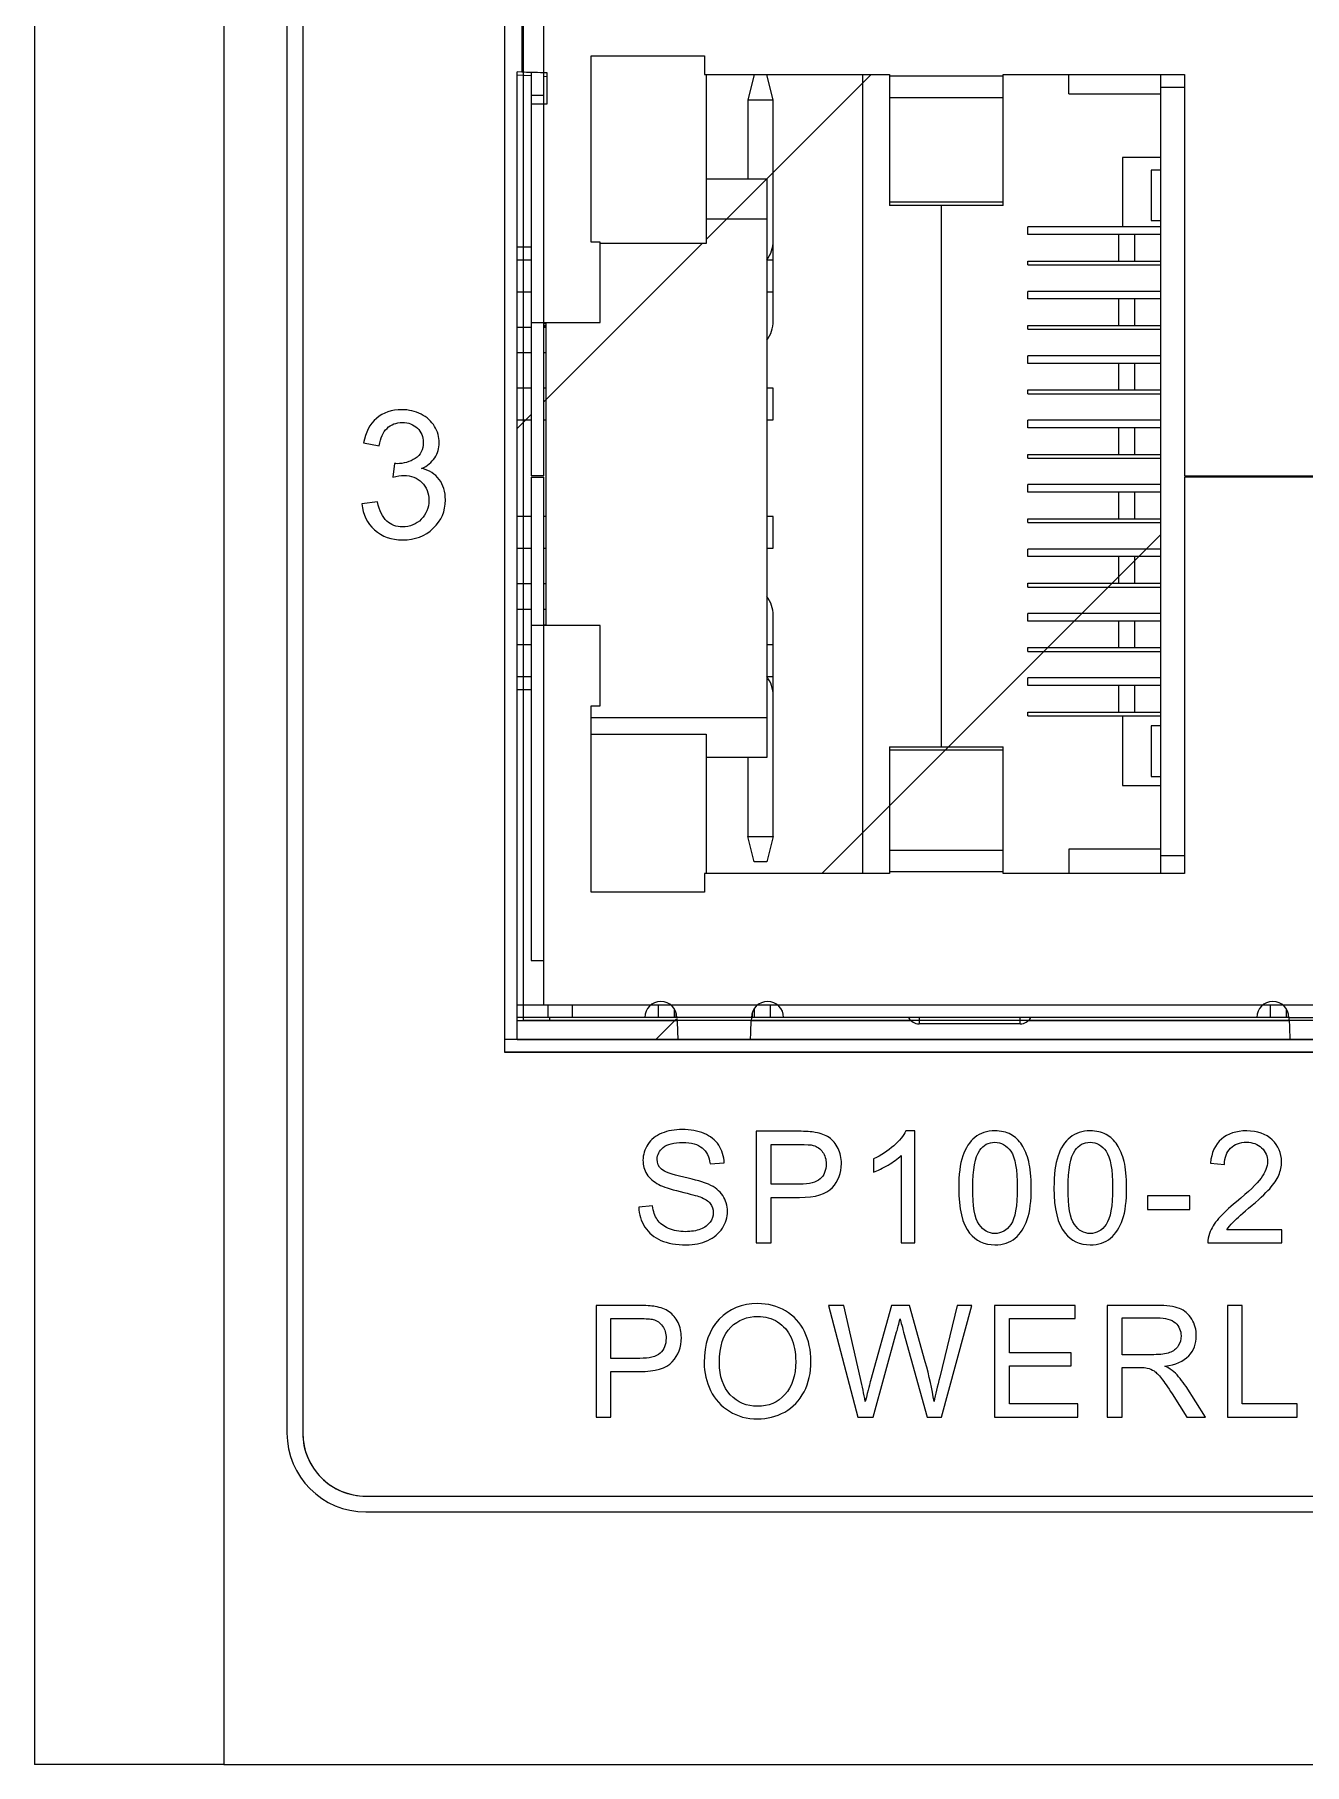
# Model space of a CAD drawing. Header units: millimetres. Extents: x 33157 to 59611, y -29750 to 1750.
# Drawn here: x 54278.26 to 54298.38, y -25.69 to 1.72 of the extents above; entities that cross this region are included whole.
import ezdxf

# ---------------------------------------------------------------- set-up
doc = ezdxf.new("R2010")
doc.units = ezdxf.units.MM
doc.layers.get('0').update_dxf_attribs({"lineweight": 18})

msp = doc.modelspace()

# ---------------------------------------------------------------- linework, layer by layer
at = {"linetype": 'Continuous'}
for p, q in [((54278.259, 109.314), (54278.259, -25.686)), ((54281.259, 109.314), (54281.259, -25.686)), ((54282.259, 104.064), (54282.259, -20.436)), ((54282.509, 104.064), (54282.509, -20.436)), ((54285.709, -14.403), (54285.709, 17.901)), ((54285.709, -14.203), (54285.709, 17.701)), ((54286.009, -13.903), (54286.009, 17.401)), ((54286.329, -5.271), (54286.329, 17.151)), ((54285.983, 2.31), (54285.983, 1.128)), ((54287.08, 1.384), (54288.876, 1.384)), ((54287.08, -1.569), (54287.08, 1.384)), ((54288.876, 1.384), (54288.876, 1.088)), ((54285.909, 1.132), (54285.983, 1.128)), ((54285.909, -14.203), (54285.909, 1.128)), ((54286.129, 1.124), (54286.129, -5.271)), ((54286.329, 1.12), (54286.379, 1.118)), ((54286.379, 1.118), (54286.379, 0.618)), ((54286.129, 1.063), (54285.909, 1.074)), ((54286.376, 1.05), (54286.329, 1.053)), ((54288.876, 1.088), (54291.806, 1.088)), ((54288.901, 1.088), (54288.901, -1.591)), ((54288.901, -1.526), (54291.516, 1.088)), ((54289.665, 1.083), (54289.565, 0.683)), ((54289.965, 0.683), (54289.865, 1.083)), ((54291.383, -11.571), (54291.383, 1.088)), ((54291.806, 1.088), (54291.806, -0.987)), ((54291.806, 1.065), (54293.607, 1.065)), ((54293.607, 1.088), (54296.482, 1.088)), ((54293.607, -0.987), (54293.607, 1.088)), ((54294.651, 0.783), (54294.651, 1.088)), ((54296.102, 1.088), (54296.102, -11.571)), ((54296.482, 0.883), (54296.102, 0.883)), ((54296.482, 1.088), (54296.482, -5.271)), ((54286.329, 0.752), (54286.129, 0.752)), ((54286.379, 0.618), (54286.129, 0.618)), ((54289.565, 0.683), (54289.965, 0.683)), ((54289.565, 0.683), (54289.565, -0.568)), ((54289.965, -1.549), (54289.965, 0.683)), ((54293.607, 0.718), (54291.806, 0.718)), ((54294.651, 0.783), (54296.102, 0.783)), ((54296.102, -0.228), (54295.501, -0.228)), ((54295.501, -0.228), (54295.501, -1.328)), ((54296.102, -0.428), (54295.952, -0.428)), ((54295.952, -0.428), (54295.952, -1.228)), ((54288.901, -0.568), (54289.862, -0.568)), ((54289.862, -0.568), (54289.862, -9.735)), ((54291.806, -0.933), (54293.607, -0.933)), ((54293.607, -0.987), (54291.806, -0.987)), ((54292.624, -0.987), (54292.624, -9.565)), ((54288.901, -1.198), (54289.862, -1.198)), ((54296.102, -1.328), (54294, -1.328)), ((54294, -1.448), (54294, -1.328)), ((54295.952, -1.228), (54296.102, -1.228)), ((54286.329, -4.098), (54288.837, -1.591)), ((54287.225, -1.569), (54287.08, -1.569)), ((54287.225, -2.84), (54287.225, -1.569)), ((54288.901, -1.591), (54287.225, -1.591)), ((54289.965, -1.854), (54289.965, -1.549)), ((54296.102, -1.448), (54294, -1.448)), ((54295.435, -1.448), (54295.435, -1.869)), ((54295.696, -1.869), (54295.696, -1.448)), ((54286.129, -1.649), (54285.909, -1.649)), ((54286.129, -1.854), (54285.909, -1.854)), ((54289.965, -1.854), (54289.862, -1.854)), ((54289.965, -2.354), (54289.965, -1.854)), ((54294, -1.869), (54296.102, -1.869)), ((54294, -1.929), (54294, -1.869)), ((54294, -1.929), (54296.102, -1.929)), ((54285.909, -2.354), (54286.129, -2.354)), ((54289.862, -2.354), (54289.965, -2.354)), ((54289.965, -2.82), (54289.965, -2.354)), ((54296.102, -2.349), (54294, -2.349)), ((54294, -2.469), (54294, -2.349)), ((54296.102, -2.469), (54294, -2.469)), ((54295.435, -2.469), (54295.435, -2.89)), ((54295.696, -2.89), (54295.696, -2.469)), ((54286.129, -2.92), (54285.909, -2.92)), ((54286.129, -2.84), (54287.225, -2.84)), ((54286.359, -2.86), (54286.329, -2.86)), ((54286.329, -2.885), (54286.359, -2.885)), ((54286.329, -2.897), (54286.359, -2.897)), ((54286.329, -2.91), (54286.359, -2.91)), ((54286.359, -2.92), (54286.329, -2.92)), ((54286.359, -2.84), (54286.359, -7.643)), ((54294, -2.89), (54296.102, -2.89)), ((54294, -2.95), (54294, -2.89)), ((54294, -2.95), (54296.102, -2.95)), ((54285.909, -3.32), (54286.129, -3.32)), ((54286.329, -3.32), (54286.359, -3.32)), ((54296.102, -3.37), (54294, -3.37)), ((54294, -3.49), (54294, -3.37)), ((54296.102, -3.49), (54294, -3.49)), ((54295.435, -3.49), (54295.435, -3.91)), ((54295.696, -3.91), (54295.696, -3.49)), ((54286.129, -3.885), (54285.909, -3.885)), ((54286.359, -3.885), (54286.329, -3.885)), ((54289.965, -3.885), (54289.862, -3.885)), ((54289.965, -4.386), (54289.965, -3.885)), ((54294, -3.91), (54296.102, -3.91)), ((54294, -3.97), (54294, -3.91)), ((54294, -3.97), (54296.102, -3.97)), ((54285.909, -4.519), (54286.129, -4.299)), ((54285.909, -4.386), (54286.129, -4.386)), ((54286.329, -4.386), (54286.359, -4.386)), ((54289.862, -4.386), (54289.965, -4.386)), ((54296.102, -4.391), (54294, -4.391)), ((54294, -4.511), (54294, -4.391)), ((54296.102, -4.511), (54294, -4.511)), ((54295.435, -4.511), (54295.435, -4.931)), ((54295.696, -4.931), (54295.696, -4.511)), ((54294, -4.931), (54296.102, -4.931)), ((54294, -4.991), (54294, -4.931)), ((54294, -4.991), (54296.102, -4.991)), ((54286.329, -5.271), (54286.129, -5.271)), ((54286.129, -5.291), (54286.329, -5.291)), ((54286.129, -5.291), (54286.129, -12.952)), ((54286.329, -13.653), (54286.329, -5.291)), ((54296.102, -5.411), (54294, -5.411)), ((54294, -5.532), (54294, -5.411)), ((54296.482, -5.271), (54301.086, -5.271)), ((54301.086, -5.291), (54296.482, -5.291)), ((54296.482, -5.291), (54296.482, -11.571)), ((54296.102, -5.532), (54294, -5.532)), ((54295.435, -5.532), (54295.435, -5.952)), ((54295.696, -5.952), (54295.696, -5.532)), ((54286.129, -5.917), (54285.909, -5.917)), ((54286.359, -5.917), (54286.329, -5.917)), ((54289.965, -5.917), (54289.862, -5.917)), ((54289.965, -6.417), (54289.965, -5.917)), ((54294, -5.952), (54296.102, -5.952)), ((54294, -6.012), (54294, -5.952)), ((54294, -6.012), (54296.102, -6.012)), ((54290.736, -11.571), (54296.102, -6.205)), ((54285.909, -6.417), (54286.129, -6.417)), ((54286.329, -6.417), (54286.359, -6.417)), ((54289.862, -6.417), (54289.965, -6.417)), ((54296.102, -6.432), (54294, -6.432)), ((54294, -6.552), (54294, -6.432)), ((54296.102, -6.552), (54294, -6.552)), ((54295.435, -6.552), (54295.435, -6.973)), ((54295.696, -6.973), (54295.696, -6.552)), ((54286.129, -6.983), (54285.909, -6.983)), ((54286.359, -6.983), (54286.329, -6.983)), ((54294, -6.973), (54296.102, -6.973)), ((54294, -7.033), (54294, -6.973)), ((54294, -7.033), (54296.102, -7.033)), ((54285.909, -7.383), (54286.129, -7.383)), ((54286.329, -7.383), (54286.359, -7.383)), ((54287.225, -7.643), (54286.129, -7.643)), ((54286.329, -7.631), (54286.359, -7.631)), ((54287.225, -8.914), (54287.225, -7.643)), ((54289.965, -7.948), (54289.965, -7.483)), ((54296.102, -7.453), (54294, -7.453)), ((54294, -7.573), (54294, -7.453)), ((54296.102, -7.573), (54294, -7.573)), ((54295.435, -7.573), (54295.435, -7.993)), ((54295.696, -7.993), (54295.696, -7.573)), ((54286.129, -7.948), (54285.909, -7.948)), ((54289.965, -7.948), (54289.862, -7.948)), ((54289.965, -8.449), (54289.965, -7.948)), ((54294, -7.993), (54296.102, -7.993)), ((54294, -8.054), (54294, -7.993)), ((54294, -8.054), (54296.102, -8.054)), ((54285.909, -8.449), (54286.129, -8.449)), ((54289.862, -8.449), (54289.965, -8.449)), ((54289.965, -8.754), (54289.965, -8.449)), ((54296.102, -8.474), (54294, -8.474)), ((54294, -8.594), (54294, -8.474)), ((54285.909, -8.654), (54286.129, -8.654)), ((54289.965, -10.986), (54289.965, -8.754)), ((54296.102, -8.594), (54294, -8.594)), ((54295.435, -8.594), (54295.435, -9.014)), ((54295.696, -9.014), (54295.696, -8.594)), ((54287.08, -8.914), (54287.225, -8.914)), ((54287.08, -11.866), (54287.08, -8.914)), ((54294, -9.014), (54296.102, -9.014)), ((54294, -9.074), (54294, -9.014)), ((54289.862, -9.104), (54287.08, -9.104)), ((54294, -9.074), (54296.102, -9.074)), ((54295.501, -9.074), (54295.501, -10.175)), ((54296.102, -9.234), (54295.952, -9.234)), ((54295.952, -9.234), (54295.952, -10.035)), ((54287.08, -9.362), (54288.901, -9.362)), ((54288.901, -9.362), (54288.901, -11.571)), ((54291.806, -9.565), (54293.607, -9.565)), ((54291.806, -9.565), (54291.806, -11.571)), ((54293.607, -11.571), (54293.607, -9.565)), ((54289.862, -9.735), (54288.901, -9.735)), ((54289.565, -9.735), (54289.565, -10.986)), ((54293.607, -9.618), (54291.806, -9.618)), ((54295.952, -10.035), (54296.102, -10.035)), ((54295.501, -10.175), (54296.102, -10.175)), ((54289.565, -10.986), (54289.965, -10.986)), ((54289.665, -11.386), (54289.565, -10.986)), ((54289.965, -10.986), (54289.865, -11.386)), ((54291.806, -11.201), (54293.607, -11.201)), ((54296.102, -11.186), (54294.651, -11.186)), ((54294.651, -11.186), (54294.651, -11.571)), ((54289.865, -11.386), (54289.665, -11.386)), ((54296.102, -11.286), (54296.482, -11.286)), ((54291.806, -11.571), (54288.876, -11.571)), ((54288.876, -11.571), (54288.876, -11.866)), ((54293.607, -11.547), (54291.806, -11.547)), ((54296.482, -11.571), (54293.607, -11.571)), ((54288.876, -11.866), (54287.08, -11.866)), ((54286.129, -12.952), (54286.329, -12.952)), ((54285.909, -13.653), (54288.027, -13.653)), ((54286.4, -13.853), (54286.4, -13.653)), ((54286.78, -13.653), (54286.78, -13.853)), ((54288.027, -13.653), (54288.338, -13.653)), ((54288.146, -13.853), (54288.146, -13.653)), ((54288.338, -13.653), (54289.72, -13.653)), ((54289.72, -13.653), (54290.031, -13.653)), ((54289.919, -13.653), (54289.919, -13.853)), ((54290.031, -13.653), (54297.727, -13.653)), ((54297.727, -13.653), (54298.038, -13.653)), ((54297.846, -13.853), (54297.846, -13.653)), ((54298.038, -13.653), (54299.42, -13.653)), ((54298.129, -13.853), (54285.909, -13.853)), ((54285.909, -13.903), (54288.442, -13.903)), ((54311.559, -13.903), (54286.009, -13.903)), ((54286.419, -13.853), (54286.419, -13.903)), ((54288.104, -14.203), (54288.427, -13.881)), ((54288.396, -13.718), (54288.396, -13.853)), ((54288.429, -13.853), (54288.429, -13.794)), ((54288.442, -13.896), (54289.617, -13.896)), ((54289.617, -13.903), (54292.152, -13.903)), ((54289.629, -13.794), (54289.629, -13.853)), ((54289.67, -13.853), (54289.67, -13.706)), ((54292.278, -13.853), (54292.278, -13.953)), ((54293.878, -13.953), (54292.278, -13.953)), ((54293.878, -13.953), (54293.878, -13.853)), ((54294.005, -13.903), (54298.142, -13.903)), ((54298.096, -13.718), (54298.096, -13.853)), ((54298.129, -13.853), (54298.129, -13.794)), ((54298.136, -13.853), (54298.129, -13.853)), ((54298.136, -13.853), (54307.829, -13.853)), ((54298.142, -13.896), (54299.317, -13.896)), ((54311.859, -14.203), (54285.709, -14.203)), ((54285.909, -14.203), (54311.859, -14.203)), ((54312.059, -14.403), (54285.709, -14.403)), ((54283.509, -21.436), (54315.009, -21.436)), ((54283.509, -21.686), (54315.009, -21.686)), ((54281.259, -25.686), (54278.259, -25.686)), ((54281.259, -25.686), (54317.259, -25.686))]:
    msp.add_line(p, q, dxfattribs=at)
msp.add_line((54282.509, 104.064), (54282.509, -20.436))
for centre, radius, start, end in [((54289.465, -1.549), 0.5, 322.8856, 360), ((54289.465, -2.82), 0.5, 322.8856, 360), ((54289.465, -7.483), 0.5, 0, 37.1144), ((54289.465, -8.754), 0.5, 0, 37.1144), ((54288.183, -13.853), 0.254, 0.0074, 180.0016), ((54289.876, -13.853), 0.254, 359.9986, 179.9926), ((54297.883, -13.853), 0.254, 0.0074, 180.0005), ((54271.667, -13.345), 17.958, 357.2512, 358.2425), ((54283.509, -20.436), 1.25, 180, 270), ((54283.509, -20.436), 1, 180, 270)]:
    msp.add_arc(centre, radius, start, end, dxfattribs=at)
for centre, major_axis, ratio, start_param, end_param in [((54288.433, -14.03), (0.005, 0.178), 0.04928, 5.576189, 5.814614), ((54289.626, -14.03), (-0.005, 0.178), 0.04928, 6.281922, 6.990182), ((54292.278, -13.747), (0, 0.206), 0.970143, 2.123563, 3.141593), ((54293.878, -13.747), (0, 0.206), 0.970143, 3.141593, 4.159435), ((54298.133, -14.03), (0.005, 0.178), 0.04928, 5.576189, 5.814614)]:
    msp.add_ellipse(centre, major_axis=major_axis, ratio=ratio, start_param=start_param, end_param=end_param, dxfattribs=at)
for points, knots in [([(54285.708, 17.901), (54285.708, 17.901), (54312.058, 17.901), (54312.058, 17.901), (54312.058, 17.901), (54312.058, -14.403), (54312.058, -14.403), (54312.058, -14.403), (54285.708, -14.403), (54285.708, -14.403), (54285.708, -14.403), (54285.708, 17.901), (54285.708, 17.901)], [0, 0, 0, 0, 150230.11446, 150230.11446, 150230.11446, 300460.228919, 300460.228919, 300460.228919, 450690.343379, 450690.343379, 450690.343379, 600920.457838, 600920.457838, 600920.457838, 600920.457838]), ([(54283.447, -5.717), (54283.447, -5.717), (54283.695, -5.683), (54283.695, -5.683), (54283.724, -5.824), (54283.772, -5.926), (54283.84, -5.988), (54283.908, -6.05), (54283.992, -6.081), (54284.091, -6.081), (54284.209, -6.081), (54284.308, -6.04), (54284.388, -5.959), (54284.468, -5.879), (54284.508, -5.778), (54284.508, -5.659), (54284.508, -5.545), (54284.471, -5.451), (54284.396, -5.377), (54284.322, -5.303), (54284.227, -5.266), (54284.112, -5.266), (54284.065, -5.266), (54284.007, -5.275), (54283.936, -5.293), (54283.936, -5.293), (54283.964, -5.076), (54283.964, -5.076), (54283.981, -5.078), (54283.994, -5.079), (54284.004, -5.079), (54284.11, -5.079), (54284.205, -5.051), (54284.291, -4.996), (54284.375, -4.941), (54284.418, -4.856), (54284.418, -4.742), (54284.418, -4.651), (54284.387, -4.576), (54284.325, -4.516), (54284.263, -4.457), (54284.184, -4.427), (54284.086, -4.427), (54283.99, -4.427), (54283.909, -4.458), (54283.845, -4.519), (54283.78, -4.58), (54283.739, -4.672), (54283.721, -4.794), (54283.721, -4.794), (54283.472, -4.749), (54283.472, -4.749), (54283.503, -4.582), (54283.571, -4.453), (54283.679, -4.361), (54283.786, -4.269), (54283.92, -4.224), (54284.08, -4.224), (54284.19, -4.224), (54284.292, -4.247), (54284.385, -4.295), (54284.478, -4.342), (54284.549, -4.406), (54284.598, -4.488), (54284.647, -4.57), (54284.672, -4.656), (54284.672, -4.748), (54284.672, -4.835), (54284.648, -4.914), (54284.602, -4.985), (54284.554, -5.057), (54284.485, -5.114), (54284.393, -5.156), (54284.513, -5.183), (54284.605, -5.241), (54284.672, -5.328), (54284.737, -5.414), (54284.77, -5.523), (54284.77, -5.654), (54284.77, -5.83), (54284.706, -5.98), (54284.578, -6.103), (54284.449, -6.226), (54284.286, -6.287), (54284.089, -6.287), (54283.912, -6.287), (54283.765, -6.234), (54283.648, -6.128), (54283.53, -6.022), (54283.463, -5.885), (54283.447, -5.717)], [0, 0, 0, 0, 133614.774046, 133614.774046, 133614.774046, 267229.548092, 267229.548092, 267229.548092, 400844.322138, 400844.322138, 400844.322138, 534459.096184, 534459.096184, 534459.096184, 668073.87023, 668073.87023, 668073.87023, 801688.644276, 801688.644276, 801688.644276, 935303.418322, 935303.418322, 935303.418322, 1068918.192367, 1068918.192367, 1068918.192367, 1202532.966413, 1202532.966413, 1202532.966413, 1336147.740459, 1336147.740459, 1336147.740459, 1469762.514505, 1469762.514505, 1469762.514505, 1603377.288551, 1603377.288551, 1603377.288551, 1736992.062597, 1736992.062597, 1736992.062597, 1870606.836643, 1870606.836643, 1870606.836643, 2004221.610689, 2004221.610689, 2004221.610689, 2137836.384735, 2137836.384735, 2137836.384735, 2271451.158781, 2271451.158781, 2271451.158781, 2405065.932827, 2405065.932827, 2405065.932827, 2538680.706873, 2538680.706873, 2538680.706873, 2672295.480919, 2672295.480919, 2672295.480919, 2805910.254965, 2805910.254965, 2805910.254965, 2939525.029011, 2939525.029011, 2939525.029011, 3073139.803057, 3073139.803057, 3073139.803057, 3206754.577102, 3206754.577102, 3206754.577102, 3340369.351148, 3340369.351148, 3340369.351148, 3473984.125194, 3473984.125194, 3473984.125194, 3607598.89924, 3607598.89924, 3607598.89924, 3741213.673286, 3741213.673286, 3741213.673286, 3874828.447332, 3874828.447332, 3874828.447332, 4008443.221378, 4008443.221378, 4008443.221378, 4008443.221378]), ([(54289.695, -17.424), (54289.695, -17.424), (54289.695, -15.656), (54289.695, -15.656), (54289.695, -15.656), (54290.363, -15.656), (54290.363, -15.656), (54290.48, -15.656), (54290.57, -15.662), (54290.632, -15.673), (54290.719, -15.687), (54290.792, -15.715), (54290.85, -15.755), (54290.909, -15.796), (54290.957, -15.853), (54290.992, -15.926), (54291.028, -15.999), (54291.046, -16.079), (54291.046, -16.167), (54291.046, -16.316), (54290.998, -16.443), (54290.902, -16.547), (54290.807, -16.651), (54290.634, -16.703), (54290.383, -16.703), (54290.383, -16.703), (54289.93, -16.703), (54289.93, -16.703), (54289.93, -16.703), (54289.93, -17.424), (54289.93, -17.424), (54289.93, -17.424), (54289.695, -17.424), (54289.695, -17.424)], [0, 0, 0, 0, 138064.749928, 138064.749928, 138064.749928, 276129.499856, 276129.499856, 276129.499856, 414194.249783, 414194.249783, 414194.249783, 552258.999711, 552258.999711, 552258.999711, 690323.749639, 690323.749639, 690323.749639, 828388.499567, 828388.499567, 828388.499567, 966453.249495, 966453.249495, 966453.249495, 1104517.999422, 1104517.999422, 1104517.999422, 1242582.74935, 1242582.74935, 1242582.74935, 1380647.499278, 1380647.499278, 1380647.499278, 1518712.249206, 1518712.249206, 1518712.249206, 1518712.249206]), ([(54292.208, -17.424), (54292.208, -17.424), (54291.991, -17.424), (54291.991, -17.424), (54291.991, -17.424), (54291.991, -16.041), (54291.991, -16.041), (54291.938, -16.091), (54291.87, -16.141), (54291.785, -16.19), (54291.7, -16.24), (54291.624, -16.278), (54291.556, -16.302), (54291.556, -16.302), (54291.556, -16.092), (54291.556, -16.092), (54291.677, -16.036), (54291.784, -15.966), (54291.875, -15.885), (54291.966, -15.804), (54292.03, -15.725), (54292.068, -15.649), (54292.068, -15.649), (54292.208, -15.649), (54292.208, -15.649), (54292.208, -15.649), (54292.208, -17.424), (54292.208, -17.424)], [0, 0, 0, 0, 139621.099457, 139621.099457, 139621.099457, 279242.198913, 279242.198913, 279242.198913, 418863.29837, 418863.29837, 418863.29837, 558484.397827, 558484.397827, 558484.397827, 698105.497284, 698105.497284, 698105.497284, 837726.59674, 837726.59674, 837726.59674, 977347.696197, 977347.696197, 977347.696197, 1116968.795654, 1116968.795654, 1116968.795654, 1256589.895111, 1256589.895111, 1256589.895111, 1256589.895111]), ([(54287.834, -16.856), (54287.834, -16.856), (54288.054, -16.837), (54288.054, -16.837), (54288.064, -16.925), (54288.089, -16.998), (54288.127, -17.055), (54288.165, -17.112), (54288.225, -17.158), (54288.305, -17.194), (54288.385, -17.229), (54288.476, -17.246), (54288.576, -17.246), (54288.665, -17.246), (54288.744, -17.233), (54288.812, -17.207), (54288.881, -17.18), (54288.931, -17.143), (54288.965, -17.097), (54288.998, -17.05), (54289.015, -17), (54289.015, -16.945), (54289.015, -16.89), (54288.999, -16.842), (54288.967, -16.8), (54288.934, -16.759), (54288.881, -16.725), (54288.807, -16.696), (54288.76, -16.678), (54288.655, -16.649), (54288.492, -16.61), (54288.33, -16.571), (54288.216, -16.534), (54288.151, -16.5), (54288.067, -16.455), (54288.004, -16.4), (54287.963, -16.335), (54287.922, -16.269), (54287.901, -16.196), (54287.901, -16.115), (54287.901, -16.025), (54287.927, -15.941), (54287.977, -15.864), (54288.028, -15.786), (54288.101, -15.727), (54288.199, -15.687), (54288.296, -15.647), (54288.404, -15.627), (54288.523, -15.627), (54288.654, -15.627), (54288.77, -15.648), (54288.87, -15.69), (54288.97, -15.732), (54289.047, -15.794), (54289.101, -15.876), (54289.155, -15.958), (54289.183, -16.051), (54289.188, -16.155), (54289.188, -16.155), (54288.963, -16.172), (54288.963, -16.172), (54288.951, -16.061), (54288.91, -15.976), (54288.841, -15.92), (54288.771, -15.862), (54288.668, -15.834), (54288.532, -15.834), (54288.391, -15.834), (54288.287, -15.86), (54288.223, -15.912), (54288.158, -15.964), (54288.126, -16.026), (54288.126, -16.099), (54288.126, -16.163), (54288.149, -16.215), (54288.194, -16.256), (54288.24, -16.297), (54288.357, -16.339), (54288.547, -16.382), (54288.737, -16.425), (54288.868, -16.463), (54288.939, -16.495), (54289.041, -16.542), (54289.117, -16.602), (54289.166, -16.675), (54289.215, -16.747), (54289.239, -16.831), (54289.239, -16.925), (54289.239, -17.02), (54289.213, -17.108), (54289.159, -17.191), (54289.105, -17.274), (54289.028, -17.339), (54288.927, -17.385), (54288.826, -17.431), (54288.713, -17.454), (54288.587, -17.454), (54288.427, -17.454), (54288.293, -17.43), (54288.185, -17.384), (54288.077, -17.337), (54287.993, -17.267), (54287.931, -17.174), (54287.87, -17.08), (54287.838, -16.974), (54287.834, -16.856)], [0, 0, 0, 0, 133273.417547, 133273.417547, 133273.417547, 266546.835093, 266546.835093, 266546.835093, 399820.25264, 399820.25264, 399820.25264, 533093.670187, 533093.670187, 533093.670187, 666367.087733, 666367.087733, 666367.087733, 799640.50528, 799640.50528, 799640.50528, 932913.922827, 932913.922827, 932913.922827, 1066187.340373, 1066187.340373, 1066187.340373, 1199460.75792, 1199460.75792, 1199460.75792, 1332734.175467, 1332734.175467, 1332734.175467, 1466007.593014, 1466007.593014, 1466007.593014, 1599281.01056, 1599281.01056, 1599281.01056, 1732554.428107, 1732554.428107, 1732554.428107, 1865827.845654, 1865827.845654, 1865827.845654, 1999101.2632, 1999101.2632, 1999101.2632, 2132374.680747, 2132374.680747, 2132374.680747, 2265648.098294, 2265648.098294, 2265648.098294, 2398921.51584, 2398921.51584, 2398921.51584, 2532194.933387, 2532194.933387, 2532194.933387, 2665468.350934, 2665468.350934, 2665468.350934, 2798741.76848, 2798741.76848, 2798741.76848, 2932015.186027, 2932015.186027, 2932015.186027, 3065288.603574, 3065288.603574, 3065288.603574, 3198562.02112, 3198562.02112, 3198562.02112, 3331835.438667, 3331835.438667, 3331835.438667, 3465108.856214, 3465108.856214, 3465108.856214, 3598382.27376, 3598382.27376, 3598382.27376, 3731655.691307, 3731655.691307, 3731655.691307, 3864929.108854, 3864929.108854, 3864929.108854, 3998202.526401, 3998202.526401, 3998202.526401, 4131475.943947, 4131475.943947, 4131475.943947, 4264749.361494, 4264749.361494, 4264749.361494, 4398022.779041, 4398022.779041, 4398022.779041, 4531296.196587, 4531296.196587, 4531296.196587, 4664569.614134, 4664569.614134, 4664569.614134, 4664569.614134]), ([(54289.93, -16.496), (54289.93, -16.496), (54290.387, -16.496), (54290.387, -16.496), (54290.538, -16.496), (54290.645, -16.468), (54290.709, -16.411), (54290.772, -16.355), (54290.804, -16.276), (54290.804, -16.173), (54290.804, -16.1), (54290.785, -16.036), (54290.748, -15.984), (54290.711, -15.931), (54290.661, -15.896), (54290.6, -15.879), (54290.561, -15.869), (54290.488, -15.864), (54290.382, -15.864), (54290.382, -15.864), (54289.93, -15.864), (54289.93, -15.864), (54289.93, -15.864), (54289.93, -16.496), (54289.93, -16.496)], [0, 0, 0, 0, 140686.023356, 140686.023356, 140686.023356, 281372.046713, 281372.046713, 281372.046713, 422058.070069, 422058.070069, 422058.070069, 562744.093426, 562744.093426, 562744.093426, 703430.116782, 703430.116782, 703430.116782, 844116.140139, 844116.140139, 844116.140139, 984802.163495, 984802.163495, 984802.163495, 1125488.186851, 1125488.186851, 1125488.186851, 1125488.186851]), ([(54292.904, -16.552), (54292.904, -16.343), (54292.925, -16.174), (54292.968, -16.047), (54293.011, -15.919), (54293.075, -15.82), (54293.16, -15.752), (54293.244, -15.683), (54293.351, -15.649), (54293.479, -15.649), (54293.574, -15.649), (54293.657, -15.668), (54293.729, -15.706), (54293.8, -15.744), (54293.86, -15.799), (54293.906, -15.871), (54293.952, -15.943), (54293.988, -16.031), (54294.014, -16.134), (54294.041, -16.237), (54294.054, -16.377), (54294.054, -16.552), (54294.054, -16.759), (54294.033, -16.927), (54293.991, -17.055), (54293.948, -17.183), (54293.884, -17.281), (54293.8, -17.35), (54293.715, -17.419), (54293.608, -17.454), (54293.479, -17.454), (54293.309, -17.454), (54293.175, -17.393), (54293.078, -17.272), (54292.962, -17.124), (54292.904, -16.884), (54292.904, -16.552)], [0, 0, 0, 0, 137493.462315, 137493.462315, 137493.462315, 274986.924629, 274986.924629, 274986.924629, 412480.386944, 412480.386944, 412480.386944, 549973.849258, 549973.849258, 549973.849258, 687467.311573, 687467.311573, 687467.311573, 824960.773888, 824960.773888, 824960.773888, 962454.236202, 962454.236202, 962454.236202, 1099947.698517, 1099947.698517, 1099947.698517, 1237441.160831, 1237441.160831, 1237441.160831, 1374934.623146, 1374934.623146, 1374934.623146, 1512428.085461, 1512428.085461, 1512428.085461, 1649921.547775, 1649921.547775, 1649921.547775, 1649921.547775]), ([(54293.126, -16.553), (54293.126, -16.844), (54293.16, -17.037), (54293.228, -17.132), (54293.295, -17.228), (54293.379, -17.276), (54293.479, -17.276), (54293.579, -17.276), (54293.663, -17.228), (54293.731, -17.132), (54293.798, -17.036), (54293.832, -16.843), (54293.832, -16.553), (54293.832, -16.262), (54293.798, -16.068), (54293.731, -15.973), (54293.663, -15.877), (54293.578, -15.829), (54293.477, -15.829), (54293.377, -15.829), (54293.297, -15.871), (54293.237, -15.956), (54293.163, -16.063), (54293.126, -16.262), (54293.126, -16.553)], [0, 0, 0, 0, 140693.874763, 140693.874763, 140693.874763, 281387.749527, 281387.749527, 281387.749527, 422081.62429, 422081.62429, 422081.62429, 562775.499054, 562775.499054, 562775.499054, 703469.373817, 703469.373817, 703469.373817, 844163.248581, 844163.248581, 844163.248581, 984857.123344, 984857.123344, 984857.123344, 1125550.998108, 1125550.998108, 1125550.998108, 1125550.998108]), ([(54294.414, -16.552), (54294.414, -16.343), (54294.436, -16.174), (54294.478, -16.047), (54294.522, -15.919), (54294.585, -15.82), (54294.67, -15.752), (54294.755, -15.683), (54294.861, -15.649), (54294.99, -15.649), (54295.084, -15.649), (54295.167, -15.668), (54295.239, -15.706), (54295.311, -15.744), (54295.37, -15.799), (54295.416, -15.871), (54295.463, -15.943), (54295.499, -16.031), (54295.525, -16.134), (54295.552, -16.237), (54295.565, -16.377), (54295.565, -16.552), (54295.565, -16.759), (54295.544, -16.927), (54295.501, -17.055), (54295.459, -17.183), (54295.395, -17.281), (54295.31, -17.35), (54295.226, -17.419), (54295.119, -17.454), (54294.99, -17.454), (54294.82, -17.454), (54294.686, -17.393), (54294.589, -17.272), (54294.472, -17.124), (54294.414, -16.884), (54294.414, -16.552)], [0, 0, 0, 0, 137497.287251, 137497.287251, 137497.287251, 274994.574503, 274994.574503, 274994.574503, 412491.861754, 412491.861754, 412491.861754, 549989.149006, 549989.149006, 549989.149006, 687486.436257, 687486.436257, 687486.436257, 824983.723508, 824983.723508, 824983.723508, 962481.01076, 962481.01076, 962481.01076, 1099978.298011, 1099978.298011, 1099978.298011, 1237475.585263, 1237475.585263, 1237475.585263, 1374972.872514, 1374972.872514, 1374972.872514, 1512470.159765, 1512470.159765, 1512470.159765, 1649967.447017, 1649967.447017, 1649967.447017, 1649967.447017]), ([(54294.637, -16.553), (54294.637, -16.844), (54294.67, -17.037), (54294.738, -17.132), (54294.806, -17.228), (54294.89, -17.276), (54294.99, -17.276), (54295.089, -17.276), (54295.173, -17.228), (54295.241, -17.132), (54295.309, -17.036), (54295.343, -16.843), (54295.343, -16.553), (54295.343, -16.262), (54295.309, -16.068), (54295.241, -15.973), (54295.174, -15.877), (54295.089, -15.829), (54294.987, -15.829), (54294.888, -15.829), (54294.808, -15.871), (54294.748, -15.956), (54294.674, -16.063), (54294.637, -16.262), (54294.637, -16.553)], [0, 0, 0, 0, 140697.788713, 140697.788713, 140697.788713, 281395.577426, 281395.577426, 281395.577426, 422093.36614, 422093.36614, 422093.36614, 562791.154853, 562791.154853, 562791.154853, 703488.943566, 703488.943566, 703488.943566, 844186.732279, 844186.732279, 844186.732279, 984884.520993, 984884.520993, 984884.520993, 1125582.309706, 1125582.309706, 1125582.309706, 1125582.309706]), ([(54298.023, -17.217), (54298.023, -17.217), (54298.023, -17.424), (54298.023, -17.424), (54298.023, -17.424), (54296.852, -17.424), (54296.852, -17.424), (54296.851, -17.372), (54296.859, -17.322), (54296.878, -17.273), (54296.908, -17.194), (54296.956, -17.115), (54297.022, -17.038), (54297.089, -16.961), (54297.183, -16.872), (54297.306, -16.772), (54297.498, -16.614), (54297.628, -16.489), (54297.696, -16.397), (54297.764, -16.305), (54297.798, -16.218), (54297.798, -16.135), (54297.798, -16.049), (54297.767, -15.977), (54297.705, -15.918), (54297.644, -15.859), (54297.563, -15.829), (54297.464, -15.829), (54297.359, -15.829), (54297.275, -15.86), (54297.212, -15.923), (54297.149, -15.985), (54297.117, -16.071), (54297.116, -16.182), (54297.116, -16.182), (54296.894, -16.16), (54296.894, -16.16), (54296.909, -15.994), (54296.967, -15.867), (54297.067, -15.78), (54297.167, -15.692), (54297.3, -15.649), (54297.469, -15.649), (54297.638, -15.649), (54297.773, -15.696), (54297.872, -15.79), (54297.971, -15.884), (54298.02, -16.001), (54298.02, -16.14), (54298.02, -16.211), (54298.006, -16.281), (54297.977, -16.349), (54297.948, -16.418), (54297.9, -16.49), (54297.833, -16.565), (54297.765, -16.641), (54297.654, -16.745), (54297.498, -16.876), (54297.368, -16.986), (54297.284, -17.06), (54297.247, -17.099), (54297.21, -17.138), (54297.179, -17.177), (54297.155, -17.217), (54297.155, -17.217), (54298.023, -17.217), (54298.023, -17.217)], [0, 0, 0, 0, 134592.277497, 134592.277497, 134592.277497, 269184.554994, 269184.554994, 269184.554994, 403776.832492, 403776.832492, 403776.832492, 538369.109989, 538369.109989, 538369.109989, 672961.387486, 672961.387486, 672961.387486, 807553.664983, 807553.664983, 807553.664983, 942145.942481, 942145.942481, 942145.942481, 1076738.219978, 1076738.219978, 1076738.219978, 1211330.497475, 1211330.497475, 1211330.497475, 1345922.774972, 1345922.774972, 1345922.774972, 1480515.052469, 1480515.052469, 1480515.052469, 1615107.329967, 1615107.329967, 1615107.329967, 1749699.607464, 1749699.607464, 1749699.607464, 1884291.884961, 1884291.884961, 1884291.884961, 2018884.162458, 2018884.162458, 2018884.162458, 2153476.439956, 2153476.439956, 2153476.439956, 2288068.717453, 2288068.717453, 2288068.717453, 2422660.99495, 2422660.99495, 2422660.99495, 2557253.272447, 2557253.272447, 2557253.272447, 2691845.549944, 2691845.549944, 2691845.549944, 2826437.827442, 2826437.827442, 2826437.827442, 2961030.104939, 2961030.104939, 2961030.104939, 2961030.104939]), ([(54295.898, -16.893), (54295.898, -16.893), (54295.898, -16.676), (54295.898, -16.676), (54295.898, -16.676), (54296.569, -16.676), (54296.569, -16.676), (54296.569, -16.676), (54296.569, -16.893), (54296.569, -16.893), (54296.569, -16.893), (54295.898, -16.893), (54295.898, -16.893)], [0, 0, 0, 0, 150301.837475, 150301.837475, 150301.837475, 300603.674951, 300603.674951, 300603.674951, 450905.512426, 450905.512426, 450905.512426, 601207.349902, 601207.349902, 601207.349902, 601207.349902]), ([(54287.158, -20.183), (54287.158, -20.183), (54287.158, -18.415), (54287.158, -18.415), (54287.158, -18.415), (54287.826, -18.415), (54287.826, -18.415), (54287.943, -18.415), (54288.033, -18.421), (54288.095, -18.432), (54288.182, -18.446), (54288.255, -18.474), (54288.314, -18.514), (54288.373, -18.555), (54288.42, -18.612), (54288.456, -18.684), (54288.492, -18.757), (54288.509, -18.838), (54288.509, -18.925), (54288.509, -19.075), (54288.462, -19.202), (54288.366, -19.306), (54288.27, -19.41), (54288.097, -19.462), (54287.847, -19.462), (54287.847, -19.462), (54287.393, -19.462), (54287.393, -19.462), (54287.393, -19.462), (54287.393, -20.183), (54287.393, -20.183), (54287.393, -20.183), (54287.158, -20.183), (54287.158, -20.183)], [0, 0, 0, 0, 138061.683274, 138061.683274, 138061.683274, 276123.366548, 276123.366548, 276123.366548, 414185.049822, 414185.049822, 414185.049822, 552246.733096, 552246.733096, 552246.733096, 690308.416369, 690308.416369, 690308.416369, 828370.099643, 828370.099643, 828370.099643, 966431.782917, 966431.782917, 966431.782917, 1104493.466191, 1104493.466191, 1104493.466191, 1242555.149465, 1242555.149465, 1242555.149465, 1380616.832739, 1380616.832739, 1380616.832739, 1518678.516013, 1518678.516013, 1518678.516013, 1518678.516013]), ([(54295.258, -20.183), (54295.258, -20.183), (54295.258, -18.415), (54295.258, -18.415), (54295.258, -18.415), (54296.042, -18.415), (54296.042, -18.415), (54296.199, -18.415), (54296.319, -18.431), (54296.401, -18.463), (54296.483, -18.494), (54296.548, -18.55), (54296.597, -18.631), (54296.646, -18.711), (54296.67, -18.8), (54296.67, -18.897), (54296.67, -19.022), (54296.63, -19.128), (54296.549, -19.214), (54296.468, -19.3), (54296.342, -19.354), (54296.173, -19.378), (54296.235, -19.408), (54296.282, -19.437), (54296.314, -19.466), (54296.382, -19.529), (54296.447, -19.607), (54296.507, -19.701), (54296.507, -19.701), (54296.813, -20.183), (54296.813, -20.183), (54296.813, -20.183), (54296.521, -20.183), (54296.521, -20.183), (54296.521, -20.183), (54296.287, -19.815), (54296.287, -19.815), (54296.219, -19.708), (54296.163, -19.627), (54296.119, -19.571), (54296.074, -19.515), (54296.035, -19.475), (54296, -19.453), (54295.965, -19.431), (54295.93, -19.415), (54295.893, -19.406), (54295.867, -19.401), (54295.824, -19.398), (54295.763, -19.398), (54295.763, -19.398), (54295.493, -19.398), (54295.493, -19.398), (54295.493, -19.398), (54295.493, -20.183), (54295.493, -20.183), (54295.493, -20.183), (54295.258, -20.183), (54295.258, -20.183)], [0, 0, 0, 0, 135142.401626, 135142.401626, 135142.401626, 270284.803252, 270284.803252, 270284.803252, 405427.204878, 405427.204878, 405427.204878, 540569.606504, 540569.606504, 540569.606504, 675712.00813, 675712.00813, 675712.00813, 810854.409757, 810854.409757, 810854.409757, 945996.811383, 945996.811383, 945996.811383, 1081139.213009, 1081139.213009, 1081139.213009, 1216281.614635, 1216281.614635, 1216281.614635, 1351424.016261, 1351424.016261, 1351424.016261, 1486566.417887, 1486566.417887, 1486566.417887, 1621708.819513, 1621708.819513, 1621708.819513, 1756851.221139, 1756851.221139, 1756851.221139, 1891993.622765, 1891993.622765, 1891993.622765, 2027136.024391, 2027136.024391, 2027136.024391, 2162278.426017, 2162278.426017, 2162278.426017, 2297420.827644, 2297420.827644, 2297420.827644, 2432563.22927, 2432563.22927, 2432563.22927, 2567705.630896, 2567705.630896, 2567705.630896, 2567705.630896]), ([(54287.393, -19.254), (54287.393, -19.254), (54287.85, -19.254), (54287.85, -19.254), (54288.001, -19.254), (54288.108, -19.226), (54288.172, -19.17), (54288.236, -19.114), (54288.267, -19.035), (54288.267, -18.932), (54288.267, -18.859), (54288.249, -18.795), (54288.211, -18.742), (54288.174, -18.69), (54288.124, -18.655), (54288.064, -18.638), (54288.024, -18.628), (54287.951, -18.622), (54287.845, -18.622), (54287.845, -18.622), (54287.393, -18.622), (54287.393, -18.622), (54287.393, -18.622), (54287.393, -19.254), (54287.393, -19.254)], [0, 0, 0, 0, 140683.026332, 140683.026332, 140683.026332, 281366.052663, 281366.052663, 281366.052663, 422049.078995, 422049.078995, 422049.078995, 562732.105327, 562732.105327, 562732.105327, 703415.131659, 703415.131659, 703415.131659, 844098.15799, 844098.15799, 844098.15799, 984781.184322, 984781.184322, 984781.184322, 1125464.210654, 1125464.210654, 1125464.210654, 1125464.210654]), ([(54288.871, -19.322), (54288.871, -19.029), (54288.95, -18.8), (54289.108, -18.634), (54289.265, -18.468), (54289.469, -18.385), (54289.718, -18.385), (54289.882, -18.385), (54290.029, -18.424), (54290.16, -18.502), (54290.291, -18.58), (54290.391, -18.689), (54290.459, -18.828), (54290.528, -18.967), (54290.563, -19.125), (54290.563, -19.302), (54290.563, -19.481), (54290.527, -19.641), (54290.454, -19.782), (54290.382, -19.924), (54290.279, -20.031), (54290.147, -20.104), (54290.014, -20.176), (54289.87, -20.213), (54289.717, -20.213), (54289.55, -20.213), (54289.402, -20.172), (54289.27, -20.092), (54289.14, -20.012), (54289.04, -19.902), (54288.972, -19.763), (54288.905, -19.624), (54288.871, -19.478), (54288.871, -19.322)], [0, 0, 0, 0, 138067.655416, 138067.655416, 138067.655416, 276135.310832, 276135.310832, 276135.310832, 414202.966248, 414202.966248, 414202.966248, 552270.621664, 552270.621664, 552270.621664, 690338.27708, 690338.27708, 690338.27708, 828405.932496, 828405.932496, 828405.932496, 966473.587912, 966473.587912, 966473.587912, 1104541.243328, 1104541.243328, 1104541.243328, 1242608.898745, 1242608.898745, 1242608.898745, 1380676.554161, 1380676.554161, 1380676.554161, 1518744.209577, 1518744.209577, 1518744.209577, 1518744.209577]), ([(54289.113, -19.326), (54289.113, -19.539), (54289.17, -19.707), (54289.285, -19.829), (54289.399, -19.951), (54289.543, -20.013), (54289.716, -20.013), (54289.892, -20.013), (54290.036, -19.951), (54290.15, -19.827), (54290.264, -19.704), (54290.321, -19.529), (54290.321, -19.301), (54290.321, -19.158), (54290.296, -19.032), (54290.248, -18.925), (54290.199, -18.818), (54290.128, -18.735), (54290.035, -18.676), (54289.941, -18.617), (54289.836, -18.588), (54289.719, -18.588), (54289.554, -18.588), (54289.412, -18.645), (54289.292, -18.758), (54289.173, -18.872), (54289.113, -19.061), (54289.113, -19.326)], [0, 0, 0, 0, 139619.77528, 139619.77528, 139619.77528, 279239.550561, 279239.550561, 279239.550561, 418859.325841, 418859.325841, 418859.325841, 558479.101121, 558479.101121, 558479.101121, 698098.876402, 698098.876402, 698098.876402, 837718.651682, 837718.651682, 837718.651682, 977338.426962, 977338.426962, 977338.426962, 1116958.202243, 1116958.202243, 1116958.202243, 1256577.977523, 1256577.977523, 1256577.977523, 1256577.977523]), ([(54291.306, -20.183), (54291.306, -20.183), (54290.84, -18.415), (54290.84, -18.415), (54290.84, -18.415), (54291.083, -18.415), (54291.083, -18.415), (54291.083, -18.415), (54291.348, -19.574), (54291.348, -19.574), (54291.377, -19.696), (54291.402, -19.816), (54291.424, -19.936), (54291.471, -19.747), (54291.498, -19.638), (54291.506, -19.61), (54291.506, -19.61), (54291.84, -18.415), (54291.84, -18.415), (54291.84, -18.415), (54292.122, -18.415), (54292.122, -18.415), (54292.122, -18.415), (54292.375, -19.31), (54292.375, -19.31), (54292.438, -19.532), (54292.484, -19.741), (54292.513, -19.936), (54292.537, -19.824), (54292.567, -19.696), (54292.603, -19.552), (54292.603, -19.552), (54292.88, -18.415), (54292.88, -18.415), (54292.88, -18.415), (54293.115, -18.415), (54293.115, -18.415), (54293.115, -18.415), (54292.631, -20.183), (54292.631, -20.183), (54292.631, -20.183), (54292.403, -20.183), (54292.403, -20.183), (54292.403, -20.183), (54292.032, -18.836), (54292.032, -18.836), (54292.001, -18.723), (54291.982, -18.654), (54291.975, -18.628), (54291.955, -18.709), (54291.937, -18.778), (54291.921, -18.835), (54291.921, -18.835), (54291.55, -20.183), (54291.55, -20.183), (54291.55, -20.183), (54291.306, -20.183), (54291.306, -20.183)], [0, 0, 0, 0, 135129.47879, 135129.47879, 135129.47879, 270258.95758, 270258.95758, 270258.95758, 405388.43637, 405388.43637, 405388.43637, 540517.91516, 540517.91516, 540517.91516, 675647.39395, 675647.39395, 675647.39395, 810776.87274, 810776.87274, 810776.87274, 945906.35153, 945906.35153, 945906.35153, 1081035.83032, 1081035.83032, 1081035.83032, 1216165.30911, 1216165.30911, 1216165.30911, 1351294.7879, 1351294.7879, 1351294.7879, 1486424.26669, 1486424.26669, 1486424.26669, 1621553.74548, 1621553.74548, 1621553.74548, 1756683.224271, 1756683.224271, 1756683.224271, 1891812.703061, 1891812.703061, 1891812.703061, 2026942.181851, 2026942.181851, 2026942.181851, 2162071.660641, 2162071.660641, 2162071.660641, 2297201.139431, 2297201.139431, 2297201.139431, 2432330.618221, 2432330.618221, 2432330.618221, 2567460.097011, 2567460.097011, 2567460.097011, 2567460.097011]), ([(54293.474, -20.183), (54293.474, -20.183), (54293.474, -18.415), (54293.474, -18.415), (54293.474, -18.415), (54294.75, -18.415), (54294.75, -18.415), (54294.75, -18.415), (54294.75, -18.622), (54294.75, -18.622), (54294.75, -18.622), (54293.708, -18.622), (54293.708, -18.622), (54293.708, -18.622), (54293.708, -19.166), (54293.708, -19.166), (54293.708, -19.166), (54294.684, -19.166), (54294.684, -19.166), (54294.684, -19.166), (54294.684, -19.373), (54294.684, -19.373), (54294.684, -19.373), (54293.708, -19.373), (54293.708, -19.373), (54293.708, -19.373), (54293.708, -19.976), (54293.708, -19.976), (54293.708, -19.976), (54294.792, -19.976), (54294.792, -19.976), (54294.792, -19.976), (54294.792, -20.183), (54294.792, -20.183), (54294.792, -20.183), (54293.474, -20.183), (54293.474, -20.183)], [0, 0, 0, 0, 137494.757584, 137494.757584, 137494.757584, 274989.515168, 274989.515168, 274989.515168, 412484.272752, 412484.272752, 412484.272752, 549979.030336, 549979.030336, 549979.030336, 687473.78792, 687473.78792, 687473.78792, 824968.545505, 824968.545505, 824968.545505, 962463.303089, 962463.303089, 962463.303089, 1099958.060673, 1099958.060673, 1099958.060673, 1237452.818257, 1237452.818257, 1237452.818257, 1374947.575841, 1374947.575841, 1374947.575841, 1512442.333425, 1512442.333425, 1512442.333425, 1649937.091009, 1649937.091009, 1649937.091009, 1649937.091009]), ([(54295.493, -19.195), (54295.493, -19.195), (54295.995, -19.195), (54295.995, -19.195), (54296.102, -19.195), (54296.185, -19.184), (54296.245, -19.162), (54296.305, -19.14), (54296.351, -19.105), (54296.382, -19.056), (54296.413, -19.007), (54296.428, -18.954), (54296.428, -18.897), (54296.428, -18.814), (54296.398, -18.745), (54296.338, -18.691), (54296.277, -18.637), (54296.182, -18.61), (54296.051, -18.61), (54296.051, -18.61), (54295.493, -18.61), (54295.493, -18.61), (54295.493, -18.61), (54295.493, -19.195), (54295.493, -19.195)], [0, 0, 0, 0, 140704.301093, 140704.301093, 140704.301093, 281408.602185, 281408.602185, 281408.602185, 422112.903278, 422112.903278, 422112.903278, 562817.204371, 562817.204371, 562817.204371, 703521.505464, 703521.505464, 703521.505464, 844225.806556, 844225.806556, 844225.806556, 984930.107649, 984930.107649, 984930.107649, 1125634.408742, 1125634.408742, 1125634.408742, 1125634.408742]), ([(54297.164, -20.183), (54297.164, -20.183), (54297.164, -18.415), (54297.164, -18.415), (54297.164, -18.415), (54297.398, -18.415), (54297.398, -18.415), (54297.398, -18.415), (54297.398, -19.976), (54297.398, -19.976), (54297.398, -19.976), (54298.267, -19.976), (54298.267, -19.976), (54298.267, -19.976), (54298.267, -20.183), (54298.267, -20.183), (54298.267, -20.183), (54297.164, -20.183), (54297.164, -20.183)], [0, 0, 0, 0, 143906.238373, 143906.238373, 143906.238373, 287812.476746, 287812.476746, 287812.476746, 431718.715118, 431718.715118, 431718.715118, 575624.953491, 575624.953491, 575624.953491, 719531.191864, 719531.191864, 719531.191864, 863437.430237, 863437.430237, 863437.430237, 863437.430237])]:
    msp.add_open_spline(points, degree=3, knots=knots)
for points, knots in [([(54285.983, 1.128), (54286.032, 1.126), (54286.147, 1.123), (54286.263, 1.121), (54286.329, 1.12)], [0, 0, 0, 0, 143233.475998, 338885.021481, 338885.021481, 338885.021481, 338885.021481]), ([(54288.442, -13.896), (54288.443, -13.923), (54288.446, -14.026), (54288.45, -14.13), (54288.454, -14.206)], [0, 0, 0, 0, 89663.873369, 338946.642909, 338946.642909, 338946.642909, 338946.642909]), ([(54298.142, -13.896), (54298.143, -13.923), (54298.146, -14.026), (54298.15, -14.13), (54298.154, -14.206)], [0, 0, 0, 0, 89679.896946, 339007.196523, 339007.196523, 339007.196523, 339007.196523])]:
    msp.add_open_spline(points, degree=3, knots=knots, dxfattribs=at)
for points in [[(54282.509, -20.436), (54282.509, -20.701), (54282.615, -20.956), (54282.802, -21.143)], [(54282.802, -21.143), (54282.99, -21.331), (54283.243, -21.436), (54283.509, -21.436)], [(54283.509, -21.436), (54283.509, -21.436), (54315.009, -21.436), (54315.009, -21.436)]]:
    msp.add_open_spline(points, degree=3)

doc.saveas('drawing.dxf')
